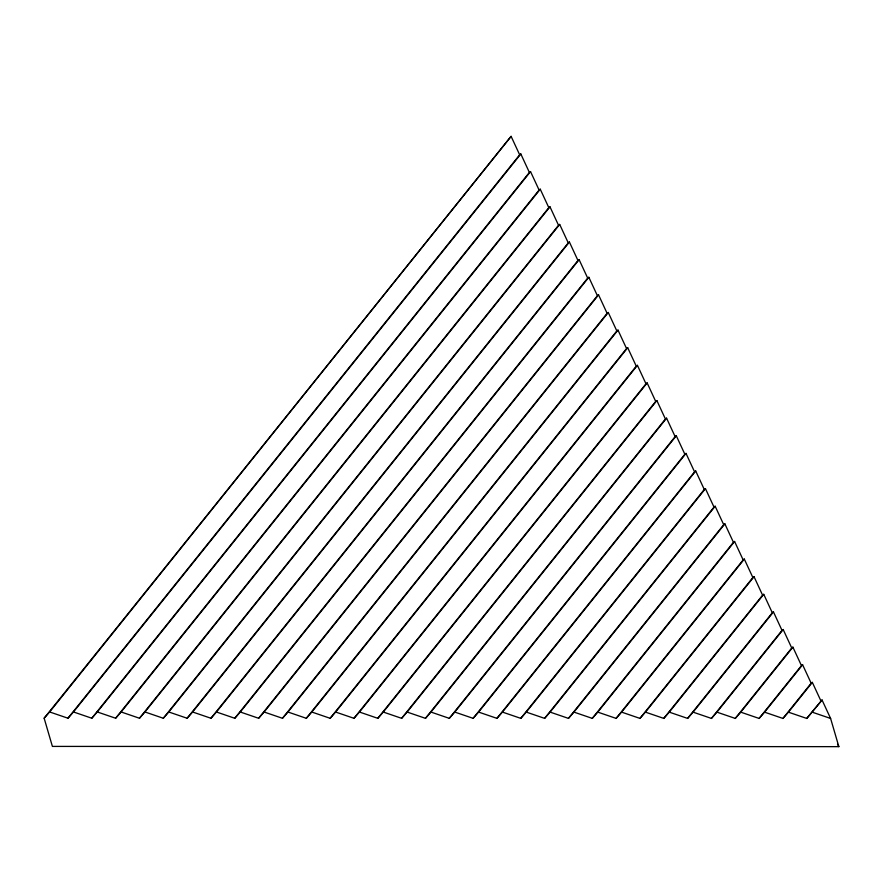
<?xml version="1.0" encoding="UTF-8"?>
<svg xmlns="http://www.w3.org/2000/svg" width="883" height="883" viewBox="0 0 883 883"><rect width="100%" height="100%" fill="white"/><g stroke="black" fill="none" stroke-linecap="round" stroke-linejoin="round"><path stroke-width="1.32" d="M44.15 718.21L511.102 136.346L519.668 154.823L67.98 718.221L49.636 711.952L44.15 718.21L52.395 746.411L838.85 746.654L830.605 718.453L822.04 699.987L806.775 718.442L788.431 712.173L782.945 718.442L764.59 712.173L759.104 718.431L740.76 712.162L735.274 718.42L716.93 712.151L711.444 718.42L693.1 712.151L687.614 718.409L669.27 712.14L663.784 718.398L645.44 712.128L639.954 718.398L621.599 712.128L616.113 718.387L597.769 712.117L592.283 718.376L573.939 712.106L568.453 718.376L550.109 712.106L544.623 718.365L526.279 712.095L520.793 718.354L502.438 712.084L496.952 718.354L478.608 712.084L473.122 718.343L454.778 712.073L449.292 718.343L430.948 712.062L425.463 718.332L407.118 712.062L401.633 718.32L383.288 712.051L377.803 718.32L359.447 712.04L353.962 718.309L335.617 712.04L330.132 718.298L311.787 712.029L306.302 718.298L287.957 712.018L282.472 718.287L264.127 712.018L258.642 718.276L240.286 712.007L234.801 718.276L216.456 711.996L210.971 718.265L192.626 711.996L187.141 718.254L168.796 711.985L163.311 718.254L144.967 711.974L139.481 718.243L121.137 711.974L115.651 718.232L97.296 711.963L91.81 718.232L73.466 711.952L67.98 718.221M49.636 711.952L511.102 136.346M73.466 711.952L520.815 153.962L529.381 172.439L91.81 718.232M97.296 711.963L530.528 171.578L539.094 190.044L115.651 718.232M121.137 711.974L540.253 189.194L548.818 207.66L139.481 718.243M144.967 711.974L549.966 206.81L558.531 225.275L163.311 718.254M168.796 711.985L559.679 224.414L568.255 242.891L187.141 718.254M192.626 711.996L569.403 242.03L577.968 260.507L210.971 718.265M216.456 711.996L579.116 259.646L587.681 278.112L234.801 718.276M240.286 712.007L588.84 277.262L597.405 295.728L258.642 718.276M264.127 712.018L598.553 294.867L607.118 313.344L282.472 718.287M287.957 712.018L608.266 312.483L616.831 330.959L306.302 718.298M311.787 712.029L617.99 330.099L626.555 348.575L330.132 718.298M335.617 712.04L627.703 347.714L636.268 366.18L353.962 718.309M359.447 712.04L637.416 365.33L645.981 383.796L377.803 718.32M383.288 712.051L647.14 382.935L655.705 401.412L401.633 718.32M407.118 712.062L656.853 400.551L665.418 419.028L425.463 718.332M430.948 712.062L666.566 418.167L675.131 436.632L449.292 718.343M454.778 712.073L676.29 435.783L684.855 454.248L473.122 718.343M478.608 712.084L686.003 453.398L694.568 471.864L496.952 718.354M502.438 712.084L695.716 471.003L704.281 489.48L520.793 718.354M526.279 712.095L705.44 488.619L714.005 507.096L544.623 718.365M550.109 712.106L715.153 506.235L723.718 524.701L568.453 718.376M573.939 712.106L724.866 523.851L733.431 542.317L592.283 718.376M597.769 712.117L734.59 541.467L743.155 559.932L616.113 718.387M621.599 712.128L744.303 559.071L752.868 577.548L639.954 718.398M645.44 712.128L754.027 576.687L762.592 595.164L663.784 718.398M669.27 712.14L763.74 594.303L772.305 612.769L687.614 718.409M693.1 712.151L773.453 611.919L782.018 630.385L711.444 718.42M716.93 712.151L783.177 629.524L791.742 648.001L735.274 718.42M740.76 712.162L792.89 647.14L801.455 665.616L759.104 718.431M764.59 712.173L802.603 664.756L811.168 683.221L782.945 718.442M788.431 712.173L812.327 682.371L820.892 700.837M806.775 718.442L822.04 699.987M519.668 154.823L520.815 153.962M529.381 172.439L530.528 171.578M539.094 190.044L540.253 189.194M548.818 207.66L549.966 206.81M558.531 225.275L559.679 224.414M568.255 242.891L569.403 242.03M577.968 260.507L579.116 259.646M587.681 278.112L588.84 277.262M597.405 295.728L598.553 294.867M607.118 313.344L608.266 312.483M616.831 330.959L617.99 330.099M626.555 348.575L627.703 347.714M636.268 366.18L637.416 365.33M645.981 383.796L647.14 382.935M655.705 401.412L656.853 400.551M665.418 419.028L666.566 418.167M675.131 436.632L676.29 435.783M684.855 454.248L686.003 453.398M694.568 471.864L695.716 471.003M704.281 489.48L705.44 488.619M714.005 507.096L715.153 506.235M723.718 524.701L724.866 523.851M733.431 542.317L734.59 541.467M743.155 559.932L744.303 559.071M752.868 577.548L754.027 576.687M762.592 595.164L763.74 594.303M772.305 612.769L773.453 611.919M782.018 630.385L783.177 629.524M791.742 648.001L792.89 647.14M801.455 665.616L802.603 664.756M811.168 683.221L812.327 682.371M812.261 712.184L830.605 718.453M837.514 744.237L838.85 746.654"/></g></svg>
